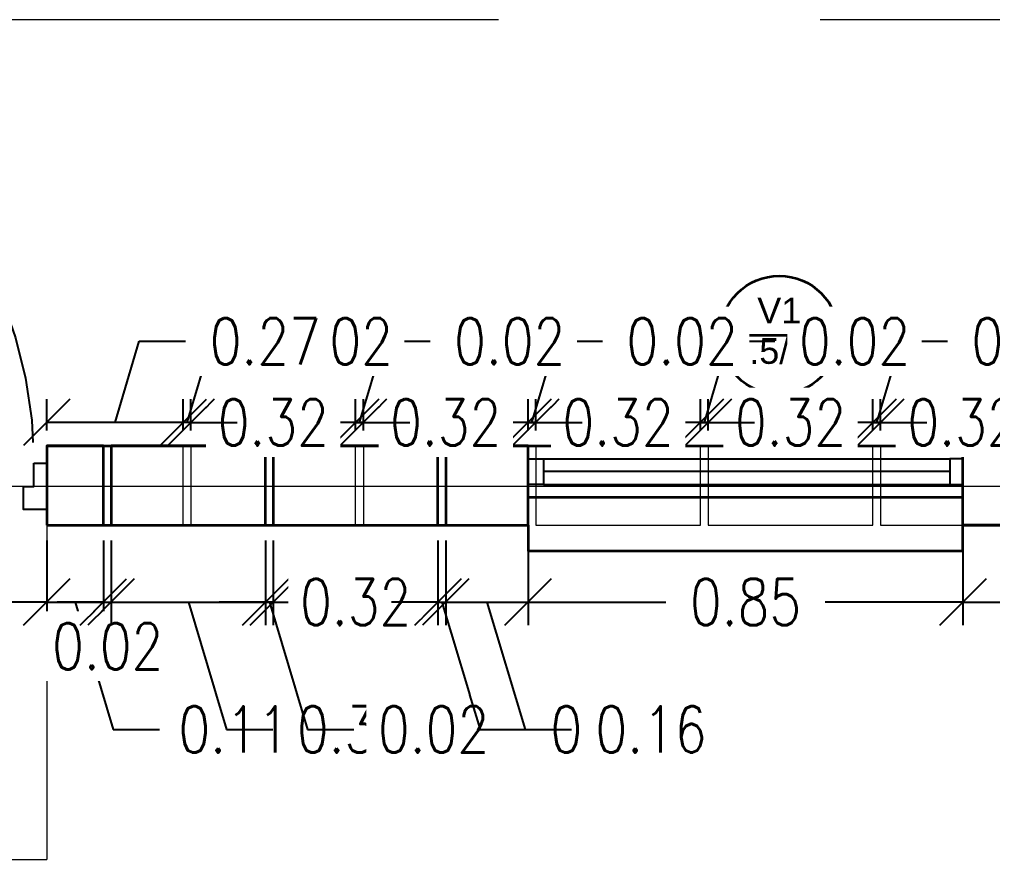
# Model space of a CAD drawing. Header units: metres. Extents: x 45 to 666, y -23 to 325.
# Drawn here: x 208.275 to 210.166, y 67.852 to 69.485 of the extents above; entities that cross this region are included whole.
import ezdxf
from ezdxf.enums import TextEntityAlignment as Align

# ---------------------------------------------------------------- set-up
doc = ezdxf.new("R2010")
doc.units = ezdxf.units.M
doc.header["$LTSCALE"] = 5
doc.header["$MEASUREMENT"] = 0
doc.linetypes.add('HIDDEN', pattern=[0.375, 0.25, -0.125])
doc.layers.get('0').update_dxf_attribs({"color": 30})
doc.layers.get('DEFPOINTS').update_dxf_attribs({"color": 210})
for name, color, linetype, lineweight in [('A-ANNO-DIMS', 3, 'Continuous', 18), ('A-ANNO-NOTE', 7, 'Continuous', 35), ('A-ANNO-SYMB', 3, 'Continuous', 18), ('A-DOOR-FULL', 4, 'Continuous', 25), ('A-ELEV-MBE1', 7, 'Continuous', 35), ('A-FLOR-OVHD', 3, 'HIDDEN', 18), ('A-GLAZ-FULL', 4, 'Continuous', 25), ('A-WALL-FULL', 7, 'Continuous', 35), ('A-WALL-FULL-EXTR', 7, 'Continuous', 35)]:
    doc.layers.add(name, color=color, linetype=linetype, lineweight=lineweight)
doc.styles.add('E-ARIAL', font='arial.ttf')
doc.styles.add('E-ROMANS', font='romans.shx', dxfattribs={"width": 0.8})
doc.dimstyles.new('E-0050_TICK_18', dxfattribs={"dimscale": 0.001, "dimtxt": 90, "dimasz": 90, "dimexe": 45, "dimexo": 30, "dimgap": 45, "dimtad": 0, "dimzin": 0, "dimdsep": 46, "dimtxsty": 'E-ROMANS', "dimblk": 'OBLIQUE', "dimcen": 45, "dimclrd": 256, "dimclre": 256, "dimclrt": 256, "dimadec": 0, "dimazin": 0, "dimtfac": 1, "dimtmove": 1, "dimatfit": 3, "dimldrblk": 'OPEN90', "dimfxl": 1, "dimtfill": 1, "dimtolj": 1, "dimtzin": 0, "dimarcsym": 0})

# ---------------------------------------------------------------- blocks, each defined once
blk = doc.blocks.new('DOOR-85')
for points in [[(0.83, 0.895), (0.83, 0.045), (0.875, 0.045), (0.875, 0.895), (0.83, 0.895)], [(0.025, 0.045), (0, 0.045), (0, -0.045), (0.045, -0.045), (0.045, 0), (0.025, 0), (0.025, 0.045)], [(0.875, 0.045), (0.9, 0.045), (0.9, -0.045), (0.855, -0.045), (0.855, 0), (0.875, 0), (0.875, 0.045)]]:
    blk.add_lwpolyline(points)
at = {"linetype": 'HIDDEN'}
blk.add_arc((0.8772, 0.0441), 0.8522, 93.1733, 179.9417, dxfattribs=at)
blk = doc.blocks.new('TAG-WINDOW')
blk.add_lwpolyline([(-0.92, 0), (0.92, 0)])
blk.add_circle((0, 0), 0.92)
at = {"style": 'E-ARIAL'}
blk.add_attdef('V', text='', height=0.4, dxfattribs=at).set_placement((0, 0.06), align=Align.BOTTOM_CENTER)
blk.add_attdef('40/120', text='', height=0.4, dxfattribs=at).set_placement((0, -0.048), align=Align.TOP_CENTER)
blk = doc.blocks.new('_Oblique')
at = {"color": 0, "linetype": 'ByBlock', "lineweight": -2}
blk.add_line((-0.5, -0.5), (0.5, 0.5), dxfattribs=at)
blk = doc.blocks.new('*D736')
at = {"layer": 'A-ANNO-DIMS', "lineweight": -2, "transparency": 16777216}
for p, q in [((207.4281, 68.4724), (207.4281, 68.3078)), ((208.3281, 68.4724), (208.3281, 68.3078)), ((207.4281, 68.3528), (207.7233, 68.3528)), ((208.3281, 68.3528), (208.0328, 68.3528))]:
    blk.add_line(p, q, dxfattribs=at)
at = {"layer": 'DEFPOINTS', "color": 0, "transparency": 16777216}
for p in [(207.4281, 68.5024), (208.3281, 68.5024), (208.3281, 68.3528)]:
    blk.add_point(p, dxfattribs=at)
at = {"layer": 'A-ANNO-DIMS', "lineweight": -2, "transparency": 16777216, "xscale": 0.09, "yscale": 0.09, "zscale": 0.09, "rotation": 180}
blk.add_blockref('_Oblique', (207.4281, 68.3528), dxfattribs=at)
at = {"layer": 'A-ANNO-DIMS', "lineweight": -2, "transparency": 16777216, "xscale": 0.09, "yscale": 0.09, "zscale": 0.09}
blk.add_blockref('_Oblique', (208.3281, 68.3528), dxfattribs=at)
at = {"layer": 'A-ANNO-DIMS', "transparency": 16777216, "insert": (207.8781, 68.3528), "char_height": 0.09, "attachment_point": 5, "style": 'E-ROMANS', "bg_fill": 3, "box_fill_scale": 1.25, "bg_fill_color": 256, "bg_fill_true_color": 13158600, "bg_fill_transparency": 0}
blk.add_mtext('\\A1;0.90', dxfattribs=at)
blk = doc.blocks.new('_Open90')
at = {"color": 0, "linetype": 'ByBlock', "lineweight": -2}
for p, q in [((-0.5, 0.5), (0, 0)), ((0, 0), (-1, 0)), ((0, 0), (-0.5, -0.5))]:
    blk.add_line(p, q, dxfattribs=at)
blk = doc.blocks.new('*D737')
at = {"layer": 'A-ANNO-DIMS', "lineweight": -2, "transparency": 16777216}
for p, q in [((208.3281, 68.4724), (208.3281, 68.3078)), ((208.4381, 68.4724), (208.4381, 68.3078)), ((208.3281, 68.3528), (208.4381, 68.3528)), ((208.3831, 68.3528), (208.4573, 68.1053)), ((208.4573, 68.1053), (208.5473, 68.1053))]:
    blk.add_line(p, q, dxfattribs=at)
at = {"layer": 'DEFPOINTS', "color": 0, "transparency": 16777216}
for p in [(208.3281, 68.5024), (208.4381, 68.5024), (208.4381, 68.3528)]:
    blk.add_point(p, dxfattribs=at)
at = {"layer": 'A-ANNO-DIMS', "lineweight": -2, "transparency": 16777216, "xscale": 0.09, "yscale": 0.09, "zscale": 0.09, "rotation": 180}
blk.add_blockref('_Oblique', (208.3281, 68.3528), dxfattribs=at)
at = {"layer": 'A-ANNO-DIMS', "lineweight": -2, "transparency": 16777216, "xscale": 0.09, "yscale": 0.09, "zscale": 0.09}
blk.add_blockref('_Oblique', (208.4381, 68.3528), dxfattribs=at)
at = {"layer": 'A-ANNO-DIMS', "transparency": 16777216, "insert": (208.6917, 68.1053), "char_height": 0.09, "attachment_point": 5, "style": 'E-ROMANS', "bg_fill": 3, "box_fill_scale": 1.25, "bg_fill_color": 256, "bg_fill_true_color": 13158600, "bg_fill_transparency": 0}
blk.add_mtext('\\A1;0.11', dxfattribs=at)
blk = doc.blocks.new('*D738')
at = {"layer": 'A-ANNO-DIMS', "lineweight": -2, "transparency": 16777216}
for p, q in [((208.4381, 68.4724), (208.4381, 68.3078)), ((208.4531, 68.4724), (208.4531, 68.3078)), ((208.4381, 68.3528), (208.3481, 68.3528)), ((208.4381, 68.3528), (208.4531, 68.3528)), ((208.4531, 68.3528), (208.5431, 68.3528))]:
    blk.add_line(p, q, dxfattribs=at)
at = {"layer": 'DEFPOINTS', "color": 0, "transparency": 16777216}
for p in [(208.4381, 68.5024), (208.4531, 68.5024), (208.4531, 68.3528)]:
    blk.add_point(p, dxfattribs=at)
at = {"layer": 'A-ANNO-DIMS', "transparency": 16777216, "insert": (208.4463, 68.267), "char_height": 0.09, "attachment_point": 5, "style": 'E-ROMANS', "bg_fill": 3, "box_fill_scale": 1.25, "bg_fill_color": 256, "bg_fill_true_color": 13158600, "bg_fill_transparency": 0}
blk.add_mtext('\\A1;0.02', dxfattribs=at)
at = {"layer": 'A-ANNO-DIMS', "lineweight": -2, "transparency": 16777216, "xscale": 0.09, "yscale": 0.09, "zscale": 0.09}
blk.add_blockref('_Oblique', (208.4381, 68.3528), dxfattribs=at)
at = {"layer": 'A-ANNO-DIMS', "lineweight": -2, "transparency": 16777216, "xscale": 0.09, "yscale": 0.09, "zscale": 0.09, "rotation": 180}
blk.add_blockref('_Oblique', (208.4531, 68.3528), dxfattribs=at)
blk = doc.blocks.new('*D739')
at = {"layer": 'A-ANNO-DIMS', "lineweight": -2, "transparency": 16777216}
for p, q in [((208.4531, 68.4724), (208.4531, 68.3078)), ((208.7531, 68.4724), (208.7531, 68.3078)), ((208.4531, 68.3528), (208.7531, 68.3528)), ((208.6031, 68.3528), (208.6773, 68.1053)), ((208.6773, 68.1053), (208.7673, 68.1053))]:
    blk.add_line(p, q, dxfattribs=at)
at = {"layer": 'DEFPOINTS', "color": 0, "transparency": 16777216}
for p in [(208.4531, 68.5024), (208.7531, 68.5024), (208.7531, 68.3528)]:
    blk.add_point(p, dxfattribs=at)
at = {"layer": 'A-ANNO-DIMS', "lineweight": -2, "transparency": 16777216, "xscale": 0.09, "yscale": 0.09, "zscale": 0.09, "rotation": 180}
blk.add_blockref('_Oblique', (208.4531, 68.3528), dxfattribs=at)
at = {"layer": 'A-ANNO-DIMS', "lineweight": -2, "transparency": 16777216, "xscale": 0.09, "yscale": 0.09, "zscale": 0.09}
blk.add_blockref('_Oblique', (208.7531, 68.3528), dxfattribs=at)
at = {"layer": 'A-ANNO-DIMS', "transparency": 16777216, "insert": (208.922, 68.1053), "char_height": 0.09, "attachment_point": 5, "style": 'E-ROMANS', "bg_fill": 3, "box_fill_scale": 1.25, "bg_fill_color": 256, "bg_fill_true_color": 13158600, "bg_fill_transparency": 0}
blk.add_mtext('\\A1;0.30', dxfattribs=at)
blk = doc.blocks.new('*D740')
at = {"layer": 'A-ANNO-DIMS', "lineweight": -2, "transparency": 16777216}
for p, q in [((208.7531, 68.4724), (208.7531, 68.3078)), ((208.7681, 68.4724), (208.7681, 68.3078)), ((208.7531, 68.3528), (208.6631, 68.3528)), ((208.7531, 68.3528), (208.7681, 68.3528)), ((208.7531, 68.3528), (208.7681, 68.3528)), ((208.7606, 68.3528), (208.8348, 68.1053)), ((208.7681, 68.3528), (208.8581, 68.3528)), ((208.8348, 68.1053), (208.9248, 68.1053))]:
    blk.add_line(p, q, dxfattribs=at)
at = {"layer": 'DEFPOINTS', "color": 0, "transparency": 16777216}
for p in [(208.7531, 68.5024), (208.7681, 68.5024), (208.7681, 68.3528)]:
    blk.add_point(p, dxfattribs=at)
at = {"layer": 'A-ANNO-DIMS', "lineweight": -2, "transparency": 16777216, "xscale": 0.09, "yscale": 0.09, "zscale": 0.09}
blk.add_blockref('_Oblique', (208.7531, 68.3528), dxfattribs=at)
at = {"layer": 'A-ANNO-DIMS', "lineweight": -2, "transparency": 16777216, "xscale": 0.09, "yscale": 0.09, "zscale": 0.09, "rotation": 180}
blk.add_blockref('_Oblique', (208.7681, 68.3528), dxfattribs=at)
at = {"layer": 'A-ANNO-DIMS', "transparency": 16777216, "insert": (209.0795, 68.1053), "char_height": 0.09, "attachment_point": 5, "style": 'E-ROMANS', "bg_fill": 3, "box_fill_scale": 1.25, "bg_fill_color": 256, "bg_fill_true_color": 13158600, "bg_fill_transparency": 0}
blk.add_mtext('\\A1;0.02', dxfattribs=at)
blk = doc.blocks.new('*D741')
at = {"layer": 'A-ANNO-DIMS', "lineweight": -2, "transparency": 16777216}
for p, q in [((208.7681, 68.4724), (208.7681, 68.3078)), ((209.0881, 68.4724), (209.0881, 68.3078)), ((208.7681, 68.3528), (208.6781, 68.3528)), ((208.7681, 68.3528), (208.7733, 68.3528)), ((209.0881, 68.3528), (209.0828, 68.3528)), ((209.0881, 68.3528), (209.1781, 68.3528))]:
    blk.add_line(p, q, dxfattribs=at)
at = {"layer": 'DEFPOINTS', "color": 0, "transparency": 16777216}
for p in [(208.7681, 68.5024), (209.0881, 68.5024), (209.0881, 68.3528)]:
    blk.add_point(p, dxfattribs=at)
at = {"layer": 'A-ANNO-DIMS', "lineweight": -2, "transparency": 16777216, "xscale": 0.09, "yscale": 0.09, "zscale": 0.09}
blk.add_blockref('_Oblique', (208.7681, 68.3528), dxfattribs=at)
at = {"layer": 'A-ANNO-DIMS', "lineweight": -2, "transparency": 16777216, "xscale": 0.09, "yscale": 0.09, "zscale": 0.09, "rotation": 180}
blk.add_blockref('_Oblique', (209.0881, 68.3528), dxfattribs=at)
at = {"layer": 'A-ANNO-DIMS', "transparency": 16777216, "insert": (208.9281, 68.3528), "char_height": 0.09, "attachment_point": 5, "style": 'E-ROMANS', "bg_fill": 3, "box_fill_scale": 1.25, "bg_fill_color": 256, "bg_fill_true_color": 13158600, "bg_fill_transparency": 0}
blk.add_mtext('\\A1;0.32', dxfattribs=at)
blk = doc.blocks.new('*D742')
at = {"layer": 'A-ANNO-DIMS', "lineweight": -2, "transparency": 16777216}
for p, q in [((209.0881, 68.4724), (209.0881, 68.3078)), ((209.1031, 68.4724), (209.1031, 68.3078)), ((209.0881, 68.3528), (208.9981, 68.3528)), ((209.0881, 68.3528), (209.1031, 68.3528)), ((209.0881, 68.3528), (209.1031, 68.3528)), ((209.0956, 68.3528), (209.1698, 68.1053)), ((209.1031, 68.3528), (209.1931, 68.3528)), ((209.1698, 68.1053), (209.2598, 68.1053))]:
    blk.add_line(p, q, dxfattribs=at)
at = {"layer": 'DEFPOINTS', "color": 0, "transparency": 16777216}
for p in [(209.0881, 68.5024), (209.1031, 68.5024), (209.1031, 68.3528)]:
    blk.add_point(p, dxfattribs=at)
at = {"layer": 'A-ANNO-DIMS', "lineweight": -2, "transparency": 16777216, "xscale": 0.09, "yscale": 0.09, "zscale": 0.09}
blk.add_blockref('_Oblique', (209.0881, 68.3528), dxfattribs=at)
at = {"layer": 'A-ANNO-DIMS', "lineweight": -2, "transparency": 16777216, "xscale": 0.09, "yscale": 0.09, "zscale": 0.09, "rotation": 180}
blk.add_blockref('_Oblique', (209.1031, 68.3528), dxfattribs=at)
at = {"layer": 'A-ANNO-DIMS', "transparency": 16777216, "insert": (209.4145, 68.1053), "char_height": 0.09, "attachment_point": 5, "style": 'E-ROMANS', "bg_fill": 3, "box_fill_scale": 1.25, "bg_fill_color": 256, "bg_fill_true_color": 13158600, "bg_fill_transparency": 0}
blk.add_mtext('\\A1;0.02', dxfattribs=at)
blk = doc.blocks.new('*D743')
at = {"layer": 'A-ANNO-DIMS', "lineweight": -2, "transparency": 16777216}
for p, q in [((209.1031, 68.4724), (209.1031, 68.3078)), ((209.2631, 68.4724), (209.2631, 68.3078)), ((209.1031, 68.3528), (209.2631, 68.3528)), ((209.1831, 68.3528), (209.2573, 68.1053)), ((209.2573, 68.1053), (209.3473, 68.1053))]:
    blk.add_line(p, q, dxfattribs=at)
at = {"layer": 'DEFPOINTS', "color": 0, "transparency": 16777216}
for p in [(209.1031, 68.5024), (209.2631, 68.5024), (209.2631, 68.3528)]:
    blk.add_point(p, dxfattribs=at)
at = {"layer": 'A-ANNO-DIMS', "lineweight": -2, "transparency": 16777216, "xscale": 0.09, "yscale": 0.09, "zscale": 0.09, "rotation": 180}
blk.add_blockref('_Oblique', (209.1031, 68.3528), dxfattribs=at)
at = {"layer": 'A-ANNO-DIMS', "lineweight": -2, "transparency": 16777216, "xscale": 0.09, "yscale": 0.09, "zscale": 0.09}
blk.add_blockref('_Oblique', (209.2631, 68.3528), dxfattribs=at)
at = {"layer": 'A-ANNO-DIMS', "transparency": 16777216, "insert": (209.502, 68.1053), "char_height": 0.09, "attachment_point": 5, "style": 'E-ROMANS', "bg_fill": 3, "box_fill_scale": 1.25, "bg_fill_color": 256, "bg_fill_true_color": 13158600, "bg_fill_transparency": 0}
blk.add_mtext('\\A1;0.16', dxfattribs=at)
blk = doc.blocks.new('*D744')
at = {"layer": 'A-ANNO-DIMS', "lineweight": -2, "transparency": 16777216}
for p, q in [((209.2631, 68.4724), (209.2631, 68.3078)), ((210.1081, 68.4724), (210.1081, 68.3078)), ((209.2631, 68.3528), (209.5308, 68.3528)), ((210.1081, 68.3528), (209.8403, 68.3528))]:
    blk.add_line(p, q, dxfattribs=at)
at = {"layer": 'DEFPOINTS', "color": 0, "transparency": 16777216}
for p in [(209.2631, 68.5024), (210.1081, 68.5024), (210.1081, 68.3528)]:
    blk.add_point(p, dxfattribs=at)
at = {"layer": 'A-ANNO-DIMS', "lineweight": -2, "transparency": 16777216, "xscale": 0.09, "yscale": 0.09, "zscale": 0.09, "rotation": 180}
blk.add_blockref('_Oblique', (209.2631, 68.3528), dxfattribs=at)
at = {"layer": 'A-ANNO-DIMS', "lineweight": -2, "transparency": 16777216, "xscale": 0.09, "yscale": 0.09, "zscale": 0.09}
blk.add_blockref('_Oblique', (210.1081, 68.3528), dxfattribs=at)
at = {"layer": 'A-ANNO-DIMS', "transparency": 16777216, "insert": (209.6856, 68.3528), "char_height": 0.09, "attachment_point": 5, "style": 'E-ROMANS', "bg_fill": 3, "box_fill_scale": 1.25, "bg_fill_color": 256, "bg_fill_true_color": 13158600, "bg_fill_transparency": 0}
blk.add_mtext('\\A1;0.85', dxfattribs=at)
blk = doc.blocks.new('*D745')
at = {"layer": 'A-ANNO-DIMS', "lineweight": -2, "transparency": 16777216}
for p, q in [((210.1081, 68.4724), (210.1081, 68.3078)), ((210.2681, 68.4724), (210.2681, 68.3078)), ((210.1081, 68.3528), (210.2681, 68.3528)), ((210.1881, 68.3528), (210.2623, 68.1053)), ((210.2623, 68.1053), (210.3523, 68.1053))]:
    blk.add_line(p, q, dxfattribs=at)
at = {"layer": 'DEFPOINTS', "color": 0, "transparency": 16777216}
for p in [(210.1081, 68.5024), (210.2681, 68.5024), (210.2681, 68.3528)]:
    blk.add_point(p, dxfattribs=at)
at = {"layer": 'A-ANNO-DIMS', "lineweight": -2, "transparency": 16777216, "xscale": 0.09, "yscale": 0.09, "zscale": 0.09, "rotation": 180}
blk.add_blockref('_Oblique', (210.1081, 68.3528), dxfattribs=at)
at = {"layer": 'A-ANNO-DIMS', "lineweight": -2, "transparency": 16777216, "xscale": 0.09, "yscale": 0.09, "zscale": 0.09}
blk.add_blockref('_Oblique', (210.2681, 68.3528), dxfattribs=at)
at = {"layer": 'A-ANNO-DIMS', "transparency": 16777216, "insert": (210.507, 68.1053), "char_height": 0.09, "attachment_point": 5, "style": 'E-ROMANS', "bg_fill": 3, "box_fill_scale": 1.25, "bg_fill_color": 256, "bg_fill_true_color": 13158600, "bg_fill_transparency": 0}
blk.add_mtext('\\A1;0.16', dxfattribs=at)
blk = doc.blocks.new('*D442')
at = {"layer": 'A-ANNO-DIMS', "lineweight": -2, "transparency": 16777216}
for p, q in [((209.9481, 68.6864), (209.9481, 68.747)), ((210.2681, 68.6864), (210.2681, 68.747)), ((209.9481, 68.702), (209.8581, 68.702)), ((209.9481, 68.702), (209.9533, 68.702)), ((210.2681, 68.702), (210.2628, 68.702)), ((210.2681, 68.702), (210.3581, 68.702))]:
    blk.add_line(p, q, dxfattribs=at)
at = {"layer": 'DEFPOINTS', "color": 0, "transparency": 16777216}
for p in [(209.9481, 68.702), (209.9481, 68.6564), (210.2681, 68.6564)]:
    blk.add_point(p, dxfattribs=at)
at = {"layer": 'A-ANNO-DIMS', "lineweight": -2, "transparency": 16777216, "xscale": 0.09, "yscale": 0.09, "zscale": 0.09}
blk.add_blockref('_Oblique', (209.9481, 68.702), dxfattribs=at)
at = {"layer": 'A-ANNO-DIMS', "lineweight": -2, "transparency": 16777216, "xscale": 0.09, "yscale": 0.09, "zscale": 0.09, "rotation": 180}
blk.add_blockref('_Oblique', (210.2681, 68.702), dxfattribs=at)
at = {"layer": 'A-ANNO-DIMS', "transparency": 16777216, "insert": (210.1081, 68.702), "char_height": 0.09, "attachment_point": 5, "style": 'E-ROMANS', "bg_fill": 3, "box_fill_scale": 1.25, "bg_fill_color": 256, "bg_fill_true_color": 13158600, "bg_fill_transparency": 0}
blk.add_mtext('\\A1;0.32', dxfattribs=at)
blk = doc.blocks.new('*D443')
at = {"layer": 'A-ANNO-DIMS', "lineweight": -2, "transparency": 16777216}
for p, q in [((209.9406, 68.702), (209.9878, 68.8595)), ((209.9878, 68.8595), (210.0778, 68.8595)), ((209.9331, 68.6864), (209.9331, 68.747)), ((209.9481, 68.6864), (209.9481, 68.747)), ((209.9331, 68.702), (209.8431, 68.702)), ((209.9481, 68.702), (209.9331, 68.702)), ((209.9481, 68.702), (209.9331, 68.702)), ((209.9481, 68.702), (210.0381, 68.702))]:
    blk.add_line(p, q, dxfattribs=at)
at = {"layer": 'DEFPOINTS', "color": 0, "transparency": 16777216}
for p in [(209.9331, 68.702), (209.9331, 68.6564), (209.9481, 68.6564)]:
    blk.add_point(p, dxfattribs=at)
at = {"layer": 'A-ANNO-DIMS', "lineweight": -2, "transparency": 16777216, "xscale": 0.09, "yscale": 0.09, "zscale": 0.09}
blk.add_blockref('_Oblique', (209.9331, 68.702), dxfattribs=at)
at = {"layer": 'A-ANNO-DIMS', "lineweight": -2, "transparency": 16777216, "xscale": 0.09, "yscale": 0.09, "zscale": 0.09, "rotation": 180}
blk.add_blockref('_Oblique', (209.9481, 68.702), dxfattribs=at)
at = {"layer": 'A-ANNO-DIMS', "transparency": 16777216, "insert": (210.2325, 68.8595), "char_height": 0.09, "attachment_point": 5, "style": 'E-ROMANS', "bg_fill": 3, "box_fill_scale": 1.25, "bg_fill_color": 256, "bg_fill_true_color": 13158600, "bg_fill_transparency": 0}
blk.add_mtext('\\A1;0.02', dxfattribs=at)
blk = doc.blocks.new('*D444')
at = {"layer": 'A-ANNO-DIMS', "lineweight": -2, "transparency": 16777216}
for p, q in [((209.6131, 68.6864), (209.6131, 68.747)), ((209.9331, 68.6864), (209.9331, 68.747)), ((209.6131, 68.702), (209.5231, 68.702)), ((209.6131, 68.702), (209.6183, 68.702)), ((209.9331, 68.702), (209.9278, 68.702)), ((209.9331, 68.702), (210.0231, 68.702))]:
    blk.add_line(p, q, dxfattribs=at)
at = {"layer": 'DEFPOINTS', "color": 0, "transparency": 16777216}
for p in [(209.6131, 68.702), (209.6131, 68.6564), (209.9331, 68.6564)]:
    blk.add_point(p, dxfattribs=at)
at = {"layer": 'A-ANNO-DIMS', "lineweight": -2, "transparency": 16777216, "xscale": 0.09, "yscale": 0.09, "zscale": 0.09}
blk.add_blockref('_Oblique', (209.6131, 68.702), dxfattribs=at)
at = {"layer": 'A-ANNO-DIMS', "lineweight": -2, "transparency": 16777216, "xscale": 0.09, "yscale": 0.09, "zscale": 0.09, "rotation": 180}
blk.add_blockref('_Oblique', (209.9331, 68.702), dxfattribs=at)
at = {"layer": 'A-ANNO-DIMS', "transparency": 16777216, "insert": (209.7731, 68.702), "char_height": 0.09, "attachment_point": 5, "style": 'E-ROMANS', "bg_fill": 3, "box_fill_scale": 1.25, "bg_fill_color": 256, "bg_fill_true_color": 13158600, "bg_fill_transparency": 0}
blk.add_mtext('\\A1;0.32', dxfattribs=at)
blk = doc.blocks.new('*D445')
at = {"layer": 'A-ANNO-DIMS', "lineweight": -2, "transparency": 16777216}
for p, q in [((209.6056, 68.702), (209.6528, 68.8595)), ((209.6528, 68.8595), (209.7428, 68.8595)), ((209.5981, 68.6864), (209.5981, 68.747)), ((209.6131, 68.6864), (209.6131, 68.747)), ((209.5981, 68.702), (209.5081, 68.702)), ((209.6131, 68.702), (209.5981, 68.702)), ((209.6131, 68.702), (209.5981, 68.702)), ((209.6131, 68.702), (209.7031, 68.702))]:
    blk.add_line(p, q, dxfattribs=at)
at = {"layer": 'DEFPOINTS', "color": 0, "transparency": 16777216}
for p in [(209.5981, 68.702), (209.5981, 68.6564), (209.6131, 68.6564)]:
    blk.add_point(p, dxfattribs=at)
at = {"layer": 'A-ANNO-DIMS', "lineweight": -2, "transparency": 16777216, "xscale": 0.09, "yscale": 0.09, "zscale": 0.09}
blk.add_blockref('_Oblique', (209.5981, 68.702), dxfattribs=at)
at = {"layer": 'A-ANNO-DIMS', "lineweight": -2, "transparency": 16777216, "xscale": 0.09, "yscale": 0.09, "zscale": 0.09, "rotation": 180}
blk.add_blockref('_Oblique', (209.6131, 68.702), dxfattribs=at)
at = {"layer": 'A-ANNO-DIMS', "transparency": 16777216, "insert": (209.8975, 68.8595), "char_height": 0.09, "attachment_point": 5, "style": 'E-ROMANS', "bg_fill": 3, "box_fill_scale": 1.25, "bg_fill_color": 256, "bg_fill_true_color": 13158600, "bg_fill_transparency": 0}
blk.add_mtext('\\A1;0.02', dxfattribs=at)
blk = doc.blocks.new('*D446')
at = {"layer": 'A-ANNO-DIMS', "lineweight": -2, "transparency": 16777216}
for p, q in [((209.2781, 68.6864), (209.2781, 68.747)), ((209.5981, 68.6864), (209.5981, 68.747)), ((209.2781, 68.702), (209.1881, 68.702)), ((209.2781, 68.702), (209.2833, 68.702)), ((209.5981, 68.702), (209.5928, 68.702)), ((209.5981, 68.702), (209.6881, 68.702))]:
    blk.add_line(p, q, dxfattribs=at)
at = {"layer": 'DEFPOINTS', "color": 0, "transparency": 16777216}
for p in [(209.2781, 68.702), (209.2781, 68.6564), (209.5981, 68.6564)]:
    blk.add_point(p, dxfattribs=at)
at = {"layer": 'A-ANNO-DIMS', "lineweight": -2, "transparency": 16777216, "xscale": 0.09, "yscale": 0.09, "zscale": 0.09}
blk.add_blockref('_Oblique', (209.2781, 68.702), dxfattribs=at)
at = {"layer": 'A-ANNO-DIMS', "lineweight": -2, "transparency": 16777216, "xscale": 0.09, "yscale": 0.09, "zscale": 0.09, "rotation": 180}
blk.add_blockref('_Oblique', (209.5981, 68.702), dxfattribs=at)
at = {"layer": 'A-ANNO-DIMS', "transparency": 16777216, "insert": (209.4381, 68.702), "char_height": 0.09, "attachment_point": 5, "style": 'E-ROMANS', "bg_fill": 3, "box_fill_scale": 1.25, "bg_fill_color": 256, "bg_fill_true_color": 13158600, "bg_fill_transparency": 0}
blk.add_mtext('\\A1;0.32', dxfattribs=at)
blk = doc.blocks.new('*D447')
at = {"layer": 'A-ANNO-DIMS', "lineweight": -2, "transparency": 16777216}
for p, q in [((209.2706, 68.702), (209.3178, 68.8595)), ((209.3178, 68.8595), (209.4078, 68.8595)), ((209.2631, 68.6864), (209.2631, 68.747)), ((209.2781, 68.6864), (209.2781, 68.747)), ((209.2631, 68.702), (209.1731, 68.702)), ((209.2781, 68.702), (209.2631, 68.702)), ((209.2781, 68.702), (209.2631, 68.702)), ((209.2781, 68.702), (209.3681, 68.702))]:
    blk.add_line(p, q, dxfattribs=at)
at = {"layer": 'DEFPOINTS', "color": 0, "transparency": 16777216}
for p in [(209.2631, 68.702), (209.2631, 68.6564), (209.2781, 68.6564)]:
    blk.add_point(p, dxfattribs=at)
at = {"layer": 'A-ANNO-DIMS', "lineweight": -2, "transparency": 16777216, "xscale": 0.09, "yscale": 0.09, "zscale": 0.09}
blk.add_blockref('_Oblique', (209.2631, 68.702), dxfattribs=at)
at = {"layer": 'A-ANNO-DIMS', "lineweight": -2, "transparency": 16777216, "xscale": 0.09, "yscale": 0.09, "zscale": 0.09, "rotation": 180}
blk.add_blockref('_Oblique', (209.2781, 68.702), dxfattribs=at)
at = {"layer": 'A-ANNO-DIMS', "transparency": 16777216, "insert": (209.5625, 68.8595), "char_height": 0.09, "attachment_point": 5, "style": 'E-ROMANS', "bg_fill": 3, "box_fill_scale": 1.25, "bg_fill_color": 256, "bg_fill_true_color": 13158600, "bg_fill_transparency": 0}
blk.add_mtext('\\A1;0.02', dxfattribs=at)
blk = doc.blocks.new('*D448')
at = {"layer": 'A-ANNO-DIMS', "lineweight": -2, "transparency": 16777216}
for p, q in [((208.9431, 68.6864), (208.9431, 68.747)), ((209.2631, 68.6864), (209.2631, 68.747)), ((208.9431, 68.702), (208.8531, 68.702)), ((208.9431, 68.702), (208.9483, 68.702)), ((209.2631, 68.702), (209.2578, 68.702)), ((209.2631, 68.702), (209.3531, 68.702))]:
    blk.add_line(p, q, dxfattribs=at)
at = {"layer": 'DEFPOINTS', "color": 0, "transparency": 16777216}
for p in [(208.9431, 68.702), (208.9431, 68.6564), (209.2631, 68.6564)]:
    blk.add_point(p, dxfattribs=at)
at = {"layer": 'A-ANNO-DIMS', "lineweight": -2, "transparency": 16777216, "xscale": 0.09, "yscale": 0.09, "zscale": 0.09}
blk.add_blockref('_Oblique', (208.9431, 68.702), dxfattribs=at)
at = {"layer": 'A-ANNO-DIMS', "lineweight": -2, "transparency": 16777216, "xscale": 0.09, "yscale": 0.09, "zscale": 0.09, "rotation": 180}
blk.add_blockref('_Oblique', (209.2631, 68.702), dxfattribs=at)
at = {"layer": 'A-ANNO-DIMS', "transparency": 16777216, "insert": (209.1031, 68.702), "char_height": 0.09, "attachment_point": 5, "style": 'E-ROMANS', "bg_fill": 3, "box_fill_scale": 1.25, "bg_fill_color": 256, "bg_fill_true_color": 13158600, "bg_fill_transparency": 0}
blk.add_mtext('\\A1;0.32', dxfattribs=at)
blk = doc.blocks.new('*D449')
at = {"layer": 'A-ANNO-DIMS', "lineweight": -2, "transparency": 16777216}
for p, q in [((208.9356, 68.702), (208.9828, 68.8595)), ((208.9828, 68.8595), (209.0728, 68.8595)), ((208.9281, 68.6864), (208.9281, 68.747)), ((208.9431, 68.6864), (208.9431, 68.747)), ((208.9281, 68.702), (208.8381, 68.702)), ((208.9431, 68.702), (208.9281, 68.702)), ((208.9431, 68.702), (208.9281, 68.702)), ((208.9431, 68.702), (209.0331, 68.702))]:
    blk.add_line(p, q, dxfattribs=at)
at = {"layer": 'DEFPOINTS', "color": 0, "transparency": 16777216}
for p in [(208.9281, 68.702), (208.9281, 68.6564), (208.9431, 68.6564)]:
    blk.add_point(p, dxfattribs=at)
at = {"layer": 'A-ANNO-DIMS', "lineweight": -2, "transparency": 16777216, "xscale": 0.09, "yscale": 0.09, "zscale": 0.09}
blk.add_blockref('_Oblique', (208.9281, 68.702), dxfattribs=at)
at = {"layer": 'A-ANNO-DIMS', "lineweight": -2, "transparency": 16777216, "xscale": 0.09, "yscale": 0.09, "zscale": 0.09, "rotation": 180}
blk.add_blockref('_Oblique', (208.9431, 68.702), dxfattribs=at)
at = {"layer": 'A-ANNO-DIMS', "transparency": 16777216, "insert": (209.2275, 68.8595), "char_height": 0.09, "attachment_point": 5, "style": 'E-ROMANS', "bg_fill": 3, "box_fill_scale": 1.25, "bg_fill_color": 256, "bg_fill_true_color": 13158600, "bg_fill_transparency": 0}
blk.add_mtext('\\A1;0.02', dxfattribs=at)
blk = doc.blocks.new('*D450')
at = {"layer": 'A-ANNO-DIMS', "lineweight": -2, "transparency": 16777216}
for p, q in [((208.6081, 68.6864), (208.6081, 68.747)), ((208.9281, 68.6864), (208.9281, 68.747)), ((208.6081, 68.702), (208.5181, 68.702)), ((208.6081, 68.702), (208.6133, 68.702)), ((208.9281, 68.702), (208.9228, 68.702)), ((208.9281, 68.702), (209.0181, 68.702))]:
    blk.add_line(p, q, dxfattribs=at)
at = {"layer": 'DEFPOINTS', "color": 0, "transparency": 16777216}
for p in [(208.6081, 68.702), (208.6081, 68.6564), (208.9281, 68.6564)]:
    blk.add_point(p, dxfattribs=at)
at = {"layer": 'A-ANNO-DIMS', "lineweight": -2, "transparency": 16777216, "xscale": 0.09, "yscale": 0.09, "zscale": 0.09}
blk.add_blockref('_Oblique', (208.6081, 68.702), dxfattribs=at)
at = {"layer": 'A-ANNO-DIMS', "lineweight": -2, "transparency": 16777216, "xscale": 0.09, "yscale": 0.09, "zscale": 0.09, "rotation": 180}
blk.add_blockref('_Oblique', (208.9281, 68.702), dxfattribs=at)
at = {"layer": 'A-ANNO-DIMS', "transparency": 16777216, "insert": (208.7681, 68.702), "char_height": 0.09, "attachment_point": 5, "style": 'E-ROMANS', "bg_fill": 3, "box_fill_scale": 1.25, "bg_fill_color": 256, "bg_fill_true_color": 13158600, "bg_fill_transparency": 0}
blk.add_mtext('\\A1;0.32', dxfattribs=at)
blk = doc.blocks.new('*D451')
at = {"layer": 'A-ANNO-DIMS', "lineweight": -2, "transparency": 16777216}
for p, q in [((208.6006, 68.702), (208.6478, 68.8595)), ((208.6478, 68.8595), (208.7378, 68.8595)), ((208.5931, 68.6864), (208.5931, 68.747)), ((208.6081, 68.6864), (208.6081, 68.747)), ((208.5931, 68.702), (208.5031, 68.702)), ((208.6081, 68.702), (208.5931, 68.702)), ((208.6081, 68.702), (208.5931, 68.702)), ((208.6081, 68.702), (208.6981, 68.702))]:
    blk.add_line(p, q, dxfattribs=at)
at = {"layer": 'DEFPOINTS', "color": 0, "transparency": 16777216}
for p in [(208.5931, 68.702), (208.5931, 68.6564), (208.6081, 68.6564)]:
    blk.add_point(p, dxfattribs=at)
at = {"layer": 'A-ANNO-DIMS', "lineweight": -2, "transparency": 16777216, "xscale": 0.09, "yscale": 0.09, "zscale": 0.09}
blk.add_blockref('_Oblique', (208.5931, 68.702), dxfattribs=at)
at = {"layer": 'A-ANNO-DIMS', "lineweight": -2, "transparency": 16777216, "xscale": 0.09, "yscale": 0.09, "zscale": 0.09, "rotation": 180}
blk.add_blockref('_Oblique', (208.6081, 68.702), dxfattribs=at)
at = {"layer": 'A-ANNO-DIMS', "transparency": 16777216, "insert": (208.8925, 68.8595), "char_height": 0.09, "attachment_point": 5, "style": 'E-ROMANS', "bg_fill": 3, "box_fill_scale": 1.25, "bg_fill_color": 256, "bg_fill_true_color": 13158600, "bg_fill_transparency": 0}
blk.add_mtext('\\A1;0.02', dxfattribs=at)
blk = doc.blocks.new('*D452')
at = {"layer": 'A-ANNO-DIMS', "lineweight": -2, "transparency": 16777216}
for p, q in [((208.4606, 68.702), (208.5078, 68.8595)), ((208.5078, 68.8595), (208.5978, 68.8595)), ((208.3281, 68.6864), (208.3281, 68.747)), ((208.5931, 68.6864), (208.5931, 68.747)), ((208.5931, 68.702), (208.3281, 68.702))]:
    blk.add_line(p, q, dxfattribs=at)
at = {"layer": 'DEFPOINTS', "color": 0, "transparency": 16777216}
for p in [(208.3281, 68.702), (208.3281, 68.6564), (208.5931, 68.6564)]:
    blk.add_point(p, dxfattribs=at)
at = {"layer": 'A-ANNO-DIMS', "lineweight": -2, "transparency": 16777216, "xscale": 0.09, "yscale": 0.09, "zscale": 0.09, "rotation": 180}
blk.add_blockref('_Oblique', (208.3281, 68.702), dxfattribs=at)
at = {"layer": 'A-ANNO-DIMS', "lineweight": -2, "transparency": 16777216, "xscale": 0.09, "yscale": 0.09, "zscale": 0.09}
blk.add_blockref('_Oblique', (208.5931, 68.702), dxfattribs=at)
at = {"layer": 'A-ANNO-DIMS', "transparency": 16777216, "insert": (208.7525, 68.8595), "char_height": 0.09, "attachment_point": 5, "style": 'E-ROMANS', "bg_fill": 3, "box_fill_scale": 1.25, "bg_fill_color": 256, "bg_fill_true_color": 13158600, "bg_fill_transparency": 0}
blk.add_mtext('\\A1;0.27', dxfattribs=at)

msp = doc.modelspace()

# ---------------------------------------------------------------- linework, layer by layer
at = {"layer": 'A-ANNO-SYMB', "ltscale": 2}
msp.add_lwpolyline([(211.5597, 68.5774), (206.1669, 68.5774)], dxfattribs=at)
at = {"layer": 'A-ELEV-MBE1'}
for points in [[(209.2631, 68.6564), (210.1081, 68.6564)], [(209.2631, 68.5564), (210.1081, 68.5564)], [(209.2631, 68.5024), (209.2631, 68.4524), (210.1081, 68.4524), (210.1081, 68.5024)]]:
    msp.add_lwpolyline(points, dxfattribs=at)
at = {"layer": 'A-FLOR-OVHD'}
for p, q in [((206.0808, 69.4849), (211.6643, 69.4849)), ((208.3281, 68.5024), (208.3281, 67.8524)), ((207.4281, 67.8524), (208.3281, 67.8524))]:
    msp.add_line(p, q, dxfattribs=at)
for points in [[(208.3281, 68.5024), (208.5931, 68.5024), (208.5931, 68.6564), (208.3281, 68.6564)], [(208.6081, 68.5024), (208.9281, 68.5024), (208.9281, 68.6564), (208.6081, 68.6564)], [(208.9431, 68.5024), (209.2631, 68.5024), (209.2631, 68.6564), (208.9431, 68.6564)], [(209.2781, 68.5024), (209.5981, 68.5024), (209.5981, 68.6564), (209.2781, 68.6564)], [(209.6131, 68.5024), (209.9331, 68.5024), (209.9331, 68.6564), (209.6131, 68.6564)], [(209.9481, 68.5024), (210.2681, 68.5024), (210.2681, 68.6564), (209.9481, 68.6564)]]:
    msp.add_lwpolyline(points, close=True, dxfattribs=at)
at = {"layer": 'A-GLAZ-FULL'}
for p, q in [((209.293, 68.6314), (210.0826, 68.6314)), ((210.0826, 68.6064), (209.2935, 68.6064)), ((209.293, 68.5814), (210.0826, 68.5814))]:
    msp.add_line(p, q, dxfattribs=at)
for points in [[(209.2631, 68.6314), (209.293, 68.6314), (209.293, 68.5814), (209.2631, 68.5814)], [(210.1081, 68.6314), (210.0826, 68.6314), (210.0826, 68.5814), (210.1081, 68.5814)]]:
    msp.add_lwpolyline(points, dxfattribs=at)
at = {"layer": 'A-WALL-FULL'}
for points in [[(208.3281, 68.5024), (208.4381, 68.5024), (208.4381, 68.6564), (208.3281, 68.6564)], [(208.4531, 68.5024), (208.7531, 68.5024), (208.7531, 68.6564), (208.4531, 68.6564)], [(208.7681, 68.5024), (209.0881, 68.5024), (209.0881, 68.6564), (208.7681, 68.6564)], [(209.1031, 68.5024), (209.2631, 68.5024), (209.2631, 68.6564), (209.1031, 68.6564)], [(210.2681, 68.5024), (210.1081, 68.5024), (210.1081, 68.6564), (210.2681, 68.6564)]]:
    msp.add_lwpolyline(points, close=True, dxfattribs=at)
at = {"layer": 'A-WALL-FULL-EXTR'}
for points in [[(208.3281, 68.6564), (209.2631, 68.6564)], [(209.2631, 68.5024), (209.2631, 68.6564)], [(210.1081, 68.6564), (210.9411, 68.6564)], [(210.1081, 68.5024), (210.1081, 68.6564)], [(208.3281, 68.5024), (209.2631, 68.5024)], [(210.1081, 68.5024), (210.9411, 68.5024)]]:
    msp.add_lwpolyline(points, dxfattribs=at)

# ---------------------------------------------------------------- block references
at = {"layer": 'A-ANNO-NOTE', "xscale": 0.125, "yscale": 0.125, "zscale": 0.125}
msp.add_blockref('TAG-WINDOW', (209.7512, 68.8717), dxfattribs=at).add_auto_attribs({'V': 'V1', '40/120': '84.5/135'})
at = {"layer": 'A-DOOR-FULL', "xscale": -1}
msp.add_blockref('DOOR-85', (208.3281, 68.5774), dxfattribs=at)

# ---------------------------------------------------------------- next in the draw order: dimensions: what is measured, and where the dimension line sits
at = {"layer": 'A-ANNO-DIMS'}
for base, p1, p2, picture, middle in [((209.9481, 68.702), (210.2681, 68.6564), (209.9481, 68.6564), '*D442', (210.1081, 68.702)), ((208.3281, 68.3528), (207.4281, 68.5024), (208.3281, 68.5024), '*D736', (207.8781, 68.3528))]:
    dim = msp.add_linear_dim(base=base, p1=p1, p2=p2, dimstyle='E-0050_TICK_18', dxfattribs=at)
    dim.commit()
    dim.dimension.update_dxf_attribs({"geometry": picture, "text_midpoint": middle})

# ---------------------------------------------------------------- next in the draw order: dimensions: what is measured, and where the dimension line sits
for base, p1, p2, picture, middle in [((209.9330518761, 68.7020031027), (209.9480518761, 68.6563934285), (209.9330518761, 68.6563934285), '*D443', (210.1228018761, 68.8595031027)), ((208.4381, 68.3528), (208.3281, 68.5024), (208.4381, 68.5024), '*D737', (208.5923, 68.1053))]:
    dim = msp.add_linear_dim(base=base, p1=p1, p2=p2, dimstyle='E-0050_TICK_18', dxfattribs=at)
    dim.commit()
    dim.dimension.update_dxf_attribs({"geometry": picture, "text_midpoint": middle})

# ---------------------------------------------------------------- next in the draw order: dimensions: what is measured, and where the dimension line sits
dim = msp.add_linear_dim(base=(209.6131, 68.702), p1=(209.9331, 68.6564), p2=(209.6131, 68.6564), dimstyle='E-0050_TICK_18', dxfattribs=at)
dim.commit()
dim.dimension.update_dxf_attribs({"geometry": '*D444', "text_midpoint": (209.7731, 68.702)})
dim = msp.add_linear_dim(base=(208.4530842538, 68.3528294309), p1=(208.4380842538, 68.5023934285), p2=(208.4530842538, 68.5023934285), dimstyle='E-0050_TICK_18', dxfattribs=at)
dim.commit()
dim.dimension.update_dxf_attribs({"geometry": '*D738', "text_midpoint": (208.4462642662, 68.2670117674), "dimtype": 160})

# ---------------------------------------------------------------- next in the draw order: dimensions: what is measured, and where the dimension line sits
for base, p1, p2, picture, middle in [((209.5980518761, 68.7020031027), (209.6130518761, 68.6563934285), (209.5980518761, 68.6563934285), '*D445', (209.7878018761, 68.8595031027)), ((208.7531, 68.3528), (208.4531, 68.5024), (208.7531, 68.5024), '*D739', (208.8123, 68.1053))]:
    dim = msp.add_linear_dim(base=base, p1=p1, p2=p2, dimstyle='E-0050_TICK_18', dxfattribs=at)
    dim.commit()
    dim.dimension.update_dxf_attribs({"geometry": picture, "text_midpoint": middle})

# ---------------------------------------------------------------- next in the draw order: dimensions: what is measured, and where the dimension line sits
for base, p1, p2, picture, middle in [((209.2781, 68.702), (209.5981, 68.6564), (209.2781, 68.6564), '*D446', (209.4381, 68.702)), ((208.7680518761, 68.3528294309), (208.7530518761, 68.5023934285), (208.7680518761, 68.5023934285), '*D740', (208.9698018761, 68.1053294309))]:
    dim = msp.add_linear_dim(base=base, p1=p1, p2=p2, dimstyle='E-0050_TICK_18', dxfattribs=at)
    dim.commit()
    dim.dimension.update_dxf_attribs({"geometry": picture, "text_midpoint": middle})

# ---------------------------------------------------------------- next in the draw order: dimensions: what is measured, and where the dimension line sits
for base, p1, p2, picture, middle in [((209.2630518761, 68.7020031027), (209.2780518761, 68.6563934285), (209.2630518761, 68.6563934285), '*D447', (209.4528018761, 68.8595031027)), ((209.0881, 68.3528), (208.7681, 68.5024), (209.0881, 68.5024), '*D741', (208.9281, 68.3528))]:
    dim = msp.add_linear_dim(base=base, p1=p1, p2=p2, dimstyle='E-0050_TICK_18', dxfattribs=at)
    dim.commit()
    dim.dimension.update_dxf_attribs({"geometry": picture, "text_midpoint": middle})

# ---------------------------------------------------------------- next in the draw order: dimensions: what is measured, and where the dimension line sits
for base, p1, p2, picture, middle in [((208.9431, 68.702), (209.2631, 68.6564), (208.9431, 68.6564), '*D448', (209.1031, 68.702)), ((209.1030518761, 68.3528294309), (209.0880518761, 68.5023934285), (209.1030518761, 68.5023934285), '*D742', (209.3048018761, 68.1053294309))]:
    dim = msp.add_linear_dim(base=base, p1=p1, p2=p2, dimstyle='E-0050_TICK_18', dxfattribs=at)
    dim.commit()
    dim.dimension.update_dxf_attribs({"geometry": picture, "text_midpoint": middle})

# ---------------------------------------------------------------- next in the draw order: dimensions: what is measured, and where the dimension line sits
for base, p1, p2, picture, middle in [((208.9280518761, 68.7020031027), (208.9430518761, 68.6563934285), (208.9280518761, 68.6563934285), '*D449', (209.1178018761, 68.8595031027)), ((209.2631, 68.3528), (209.1031, 68.5024), (209.2631, 68.5024), '*D743', (209.3923, 68.1053))]:
    dim = msp.add_linear_dim(base=base, p1=p1, p2=p2, dimstyle='E-0050_TICK_18', dxfattribs=at)
    dim.commit()
    dim.dimension.update_dxf_attribs({"geometry": picture, "text_midpoint": middle})

# ---------------------------------------------------------------- next in the draw order: dimensions: what is measured, and where the dimension line sits
for base, p1, p2, picture, middle in [((208.6081, 68.702), (208.9281, 68.6564), (208.6081, 68.6564), '*D450', (208.7681, 68.702)), ((210.1080518761, 68.3528294309), (209.2630518761, 68.5023934285), (210.1080518761, 68.5023934285), '*D744', (209.6855518761, 68.3528294309))]:
    dim = msp.add_linear_dim(base=base, p1=p1, p2=p2, dimstyle='E-0050_TICK_18', dxfattribs=at)
    dim.commit()
    dim.dimension.update_dxf_attribs({"geometry": picture, "text_midpoint": middle})

# ---------------------------------------------------------------- next in the draw order: dimensions: what is measured, and where the dimension line sits
for base, p1, p2, picture, middle in [((208.5930518761, 68.7020031027), (208.6080518761, 68.6563934285), (208.5930518761, 68.6563934285), '*D451', (208.7828018761, 68.8595031027)), ((210.2681, 68.3528), (210.1081, 68.5024), (210.2681, 68.5024), '*D745', (210.3973, 68.1053))]:
    dim = msp.add_linear_dim(base=base, p1=p1, p2=p2, dimstyle='E-0050_TICK_18', dxfattribs=at)
    dim.commit()
    dim.dimension.update_dxf_attribs({"geometry": picture, "text_midpoint": middle})

# ---------------------------------------------------------------- next in the draw order: dimensions: what is measured, and where the dimension line sits
dim = msp.add_linear_dim(base=(208.3280518761, 68.7020031027), p1=(208.5930518761, 68.6563934285), p2=(208.3280518761, 68.6563934285), dimstyle='E-0050_TICK_18', dxfattribs=at)
dim.commit()
dim.dimension.update_dxf_attribs({"geometry": '*D452', "text_midpoint": (208.6428018761, 68.8595031027)})

doc.saveas('drawing.dxf')
